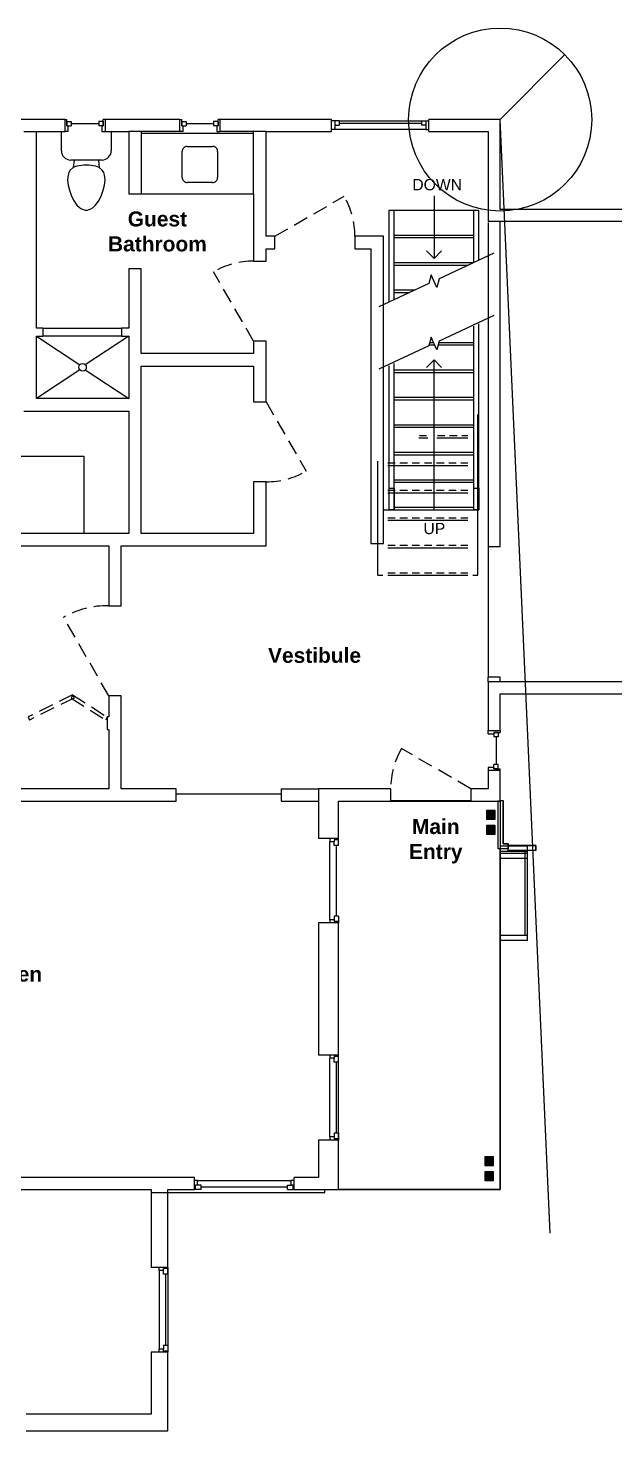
# Model space of a CAD drawing. Extents: x -938 to 746, y -693 to 167.
# Drawn here: x -189 to 46, y -525 to 37 of the extents above; entities that cross this region are included whole.
import ezdxf

# ---------------------------------------------------------------- set-up
doc = ezdxf.new("R2010")
doc.units = 0
doc.header["$LTSCALE"] = 48
doc.header["$MEASUREMENT"] = 0
for name, pattern in [('Dash dot dot', [0.8125, 0.25, -0.1875, 0, -0.1875, 0, -0.1875]), ('HIDDEN2', [0.1875, 0.125, -0.0625]), ('Overhead 1_16_', [0.101562, 0.0625, -0.039062])]:
    doc.linetypes.add(name, pattern=pattern)
doc.layers.get('Defpoints').update_dxf_attribs({"color": 11})
for name, color, linetype in [('A-AREA', 32, 'Continuous'), ('A-COLS', 52, 'Continuous'), ('A-Counter-Shelves', 2, 'Continuous'), ('A-Deck-exs', 23, 'Continuous'), ('A-Deck-Guardrail', 1, 'Continuous'), ('A-DOOR-exs', 30, 'HIDDEN2'), ('A-FLOR', 1, 'Continuous'), ('A-stairs-exs', 33, 'Continuous'), ('A-WALL-ext-exs', 2, 'Continuous'), ('A-wall-int-exs', 41, 'Continuous'), ('A-Window-exs', 151, 'Continuous'), ('AB-Stairs-exs', 31, 'Continuous'), ('Layer1', 1, 'Continuous'), ('Layer2', 2, 'Continuous'), ('P-Fixt-exs', 30, 'Continuous'), ('Q-CASE', 31, 'Continuous'), ('S-STRS-ANNO', 31, 'Continuous')]:
    doc.layers.add(name, color=color, linetype=linetype)
doc.layers.add('Text-Room Names', color=11, linetype='Continuous', plot=False)
doc.styles.add('Arial', font='arial.ttf', dxfattribs={"height": 4.5})
doc.styles.add('Arial_B', font='arialbd.ttf', dxfattribs={"height": 6})

# ---------------------------------------------------------------- blocks, each defined once
blk = doc.blocks.new('Fixed - 16_ x 42_-626436-Level 1')
at = {"layer": 'A-Window-exs', "lineweight": 9}
for p, q in [((-9.5, 2.375), (-8.75, 2.375)), ((-8.75, -0.125), (-8.75, 2.375)), ((-8.75, 1.625), (-8.75, -0.125)), ((-8.75, 1.625), (-7, 1.625)), ((-7, 1.625), (-7, -0.125)), ((-7, 0.75), (4, 0.75)), ((4, 1.625), (4, -0.125)), ((5.75, 1.625), (4, 1.625)), ((5.75, -0.125), (5.75, 2.375)), ((6.5, 2.375), (5.75, 2.375)), ((5.75, 1.625), (5.75, -0.125)), ((-8.25, -2.375), (-9.5, -2.375)), ((-8.75, -0.125), (-7, -0.125)), ((-8.75, -0.125), (-8.25, -0.125)), ((-8.25, -2.375), (-8.25, -0.125)), ((5.75, -0.125), (4, -0.125)), ((5.25, -0.125), (5.75, -0.125)), ((5.25, -0.125), (5.25, -2.375)), ((5.25, -2.375), (6.5, -2.375))]:
    blk.add_line(p, q, dxfattribs=at)
blk = doc.blocks.new('Top Rail Type - Top Rail_Internal_-426551-Level 1')
at = {"layer": 'A-Deck-Guardrail'}
blk.add_hatch(color=8, dxfattribs=at).paths.add_polyline_path([(-167.26, 73.03), (-167.26, 73.05), (-169.26, 73.03)])
at = {"layer": 'A-Deck-Guardrail', "color": 8}
for p, q in [((-169.26, 73.03), (-167.26, 73.03)), ((-169.26, 64.48), (-169.26, 73.03)), ((-167.26, 73.03), (-167.26, 64.48)), ((-167.26, 64.48), (-169.26, 64.48))]:
    blk.add_line(p, q, dxfattribs=at)
blk = doc.blocks.new('Top Rail Type - Top Rail_Internal_-426562-Level 1')
at = {"layer": 'A-Deck-Guardrail'}
blk.add_hatch(color=8, dxfattribs=at).paths.add_polyline_path([(-201.26, 73.03), (-201.26, 73.05), (-203.26, 73.03)])
at = {"layer": 'A-Deck-Guardrail', "color": 8}
for p, q in [((-203.26, 73.03), (-201.26, 73.03)), ((-203.26, 64.48), (-203.26, 73.03)), ((-201.26, 73.03), (-201.26, 64.48)), ((-201.26, 64.48), (-203.26, 64.48))]:
    blk.add_line(p, q, dxfattribs=at)
blk = doc.blocks.new('Top Rail Type - Top Rail_Internal_-466611-Level 1')
at = {"layer": 'A-Deck-Guardrail', "color": 8}
for p, q in [((-159.51, -71.32), (-159.51, -52.02)), ((-158.76, -52.02), (-157.51, -52.02)), ((-157.51, -52.02), (-157.51, -69.32)), ((-155.51, -71.32), (-159.51, -71.32)), ((-157.51, -69.32), (-155.51, -69.32)), ((-155.51, -69.32), (-155.51, -71.32))]:
    blk.add_line(p, q, dxfattribs=at)
blk = doc.blocks.new('Top Rail Type - Top Rail_Internal_-V5-Level 1')
at = {"layer": 'A-Deck-Guardrail', "color": 8}
for p, q in [((-159.51, -71.32), (-159.51, -52.02)), ((-158.76, -52.02), (-157.51, -52.02)), ((-157.51, -69.32), (-157.51, -52.02)), ((-155.51, -71.32), (-159.51, -71.32)), ((-155.51, -69.32), (-157.51, -69.32)), ((-155.51, -71.32), (-155.51, -69.32))]:
    blk.add_line(p, q, dxfattribs=at)
blk = doc.blocks.new('Top Rail Type - Top Rail_Internal_-491171-Level 1')
at = {"layer": 'A-Deck-Guardrail', "color": 8}
for p, q in [((-155.51, -72.02), (-155.51, -70.02)), ((-155.51, -70.02), (-144.51, -70.02)), ((-144.51, -72.02), (-155.51, -72.02)), ((-144.51, -70.02), (-144.51, -72.02))]:
    blk.add_line(p, q, dxfattribs=at)
blk = doc.blocks.new('Top Rail Type - Top Rail_Internal_-V7-Level 1')
at = {"layer": 'A-Deck-Guardrail', "color": 8}
for p, q in [((-155.51, -72.02), (-155.51, -70.02)), ((-144.51, -70.02), (-155.51, -70.02)), ((-144.51, -72.02), (-155.51, -72.02)), ((-144.51, -72.02), (-144.51, -70.02))]:
    blk.add_line(p, q, dxfattribs=at)

msp = doc.modelspace()

# ---------------------------------------------------------------- hatches: boundary and pattern name
at = {"layer": 'A-COLS'}
for points in [[(-2, -280.235), (-2, -276.735), (-5.5, -276.735), (-5.5, -280.235)], [(-2, -286.235), (-2, -282.735), (-5.5, -282.735), (-5.5, -286.235)], [(-2.6751, -418.9888), (-2.6751, -415.4888), (-6.1751, -415.4888), (-6.1751, -418.9888)], [(-2.6751, -424.9888), (-2.6751, -421.4888), (-6.1751, -421.4888), (-6.1751, -424.9888)]]:
    msp.add_hatch(color=256, dxfattribs=at).paths.add_polyline_path(points)

# ---------------------------------------------------------------- linework, layer by layer
at = {"layer": 'A-AREA'}
msp.add_line((-4.75, -170.9976), (-4.75, -223.3207), dxfattribs=at)
at = {"layer": 'A-COLS', "lineweight": 9}
for p, q in [((-2, -276.735), (-5.5, -276.735)), ((-5.5, -276.735), (-5.5, -280.235)), ((-5.5, -280.235), (-2, -280.235)), ((-2, -280.235), (-2, -276.735)), ((-2, -282.735), (-5.5, -282.735)), ((-5.5, -282.735), (-5.5, -286.235)), ((-5.5, -286.235), (-2, -286.235)), ((-2, -286.235), (-2, -282.735)), ((-2.6751, -415.4888), (-6.1751, -415.4888)), ((-6.1751, -415.4888), (-6.1751, -418.9888)), ((-2.6751, -418.9888), (-2.6751, -415.4888)), ((-6.1751, -418.9888), (-2.6751, -418.9888)), ((-2.6751, -421.4888), (-6.1751, -421.4888)), ((-6.1751, -421.4888), (-6.1751, -424.9888)), ((-6.1751, -424.9888), (-2.6751, -424.9888)), ((-2.6751, -424.9888), (-2.6751, -421.4888))]:
    msp.add_line(p, q, dxfattribs=at)
at = {"layer": 'A-Counter-Shelves'}
for p, q in [((-270.375, -134.75), (-166.75, -134.75)), ((-166.75, -134.75), (-166.75, -165.75))]:
    msp.add_line(p, q, dxfattribs=at)
at = {"layer": 'A-Deck-exs'}
for p, q in [((0, -273), (0, -428.5)), ((0, -428.5), (-64.75, -428.5))]:
    msp.add_line(p, q, dxfattribs=at)
at = {"layer": 'A-DOOR-exs', "lineweight": 9}
for p, q in [((-90.25, -46.75), (-62.4795, -30.7167)), ((-98.75, -88.75), (-114.7833, -60.9795)), ((-93.75, -113.0312), (-77.7167, -140.8017)), ((-156.75, -230.75), (-174.8415, -199.414)), ((-171.2206, -230.4307), (-189.0613, -239.25)), ((-170.6383, -231.6796), (-188.479, -240.4988)), ((-171.2206, -230.4307), (-171.803, -231.6796)), ((-171.803, -231.6796), (-157.9623, -240.4988)), ((-171.2206, -230.4307), (-157.3799, -239.25)), ((-171.2206, -230.4307), (-170.6383, -231.6796)), ((-189.0613, -239.25), (-188.479, -240.4988)), ((-157.3799, -239.25), (-157.9623, -240.4988)), ((-11.75, -268), (-39.5205, -251.9667))]:
    msp.add_line(p, q, dxfattribs=at)
for centre, radius, start, end in [((-90.25, -46.75), 32.0666, 0, 30), ((-98.75, -88.75), 32.0666, 90, 120), ((-93.75, -113.0312), 32.0666, 270, 300), ((-157.5938, -228.8969), 34.1573, 88.584467, 120.327907), ((-11.75, -268), 32.0666, 150, 180)]:
    msp.add_arc(centre, radius, start, end, dxfattribs=at)
at = {"layer": 'A-FLOR'}
for p, q in [((-87.75, -270.25), (-129.75, -270.25)), ((-43.75, -272.75), (-11.75, -272.75)), ((0, -428.5), (0, -292.0432)), ((-139.4335, -429.75), (-70.1835, -429.75)), ((-70.1835, -429.75), (-70.1835, -428.5)), ((-64.75, -428.5), (0, -428.5))]:
    msp.add_line(p, q, dxfattribs=at)
at = {"layer": 'A-stairs-exs'}
for p, q in [((-44.5, -36.25), (-8.5, -36.25)), ((-44.5, -73.1098), (-44.5, -36.25)), ((-42.5, -72.1771), (-42.5, -36.25)), ((-10.5, -57.2544), (-10.5, -36.25)), ((-8.5, -56.3218), (-8.5, -36.25)), ((-42.5, -46.25), (-10.5, -46.25)), ((-42.5, -47.25), (-10.5, -47.25)), ((-42.5, -57.25), (-10.4905, -57.25)), ((-42.5, -58.25), (-12.635, -58.25)), ((-42.5, -68.25), (-34.0794, -68.25)), ((-42.5, -69.25), (-36.2236, -69.25)), ((-10.5, -156.25), (-10.5, -82.7891)), ((-8.5, -156.25), (-8.5, -81.8565)), ((-28.0651, -89.25), (-26.9663, -89.25)), ((-24.3555, -89.25), (-10.5, -89.25)), ((-28.3081, -90.25), (-26.5, -90.25)), ((-24.6919, -90.25), (-10.5, -90.25)), ((-44.5, -156.25), (-44.5, -98.6435)), ((-42.5, -156.25), (-42.5, -97.7109)), ((-42.5, -100.25), (-10.5, -100.25)), ((-42.5, -101.25), (-10.5, -101.25)), ((-42.5, -111.25), (-10.5, -111.25)), ((-42.5, -112.25), (-10.5, -112.25)), ((-42.5, -122.25), (-10.5, -122.25)), ((-42.5, -123.25), (-10.5, -123.25)), ((-42.5, -133.25), (-10.5, -133.25)), ((-42.5, -134.25), (-10.5, -134.25)), ((-42.5, -144.25), (-10.5, -144.25)), ((-42.5, -145.25), (-10.5, -145.25)), ((-44.5, -156.25), (-42.5, -156.25)), ((-42.5, -155.25), (-10.5, -155.25)), ((-42.5, -156.25), (-10.5, -156.25)), ((-10.5, -156.25), (-8.5, -156.25)), ((11, -291), (0, -291)), ((11, -293), (11, -291)), ((11, -293.123), (0, -293.123)), ((10, -326.75), (10, -293)), ((11, -326.75), (11, -293)), ((11, -326.75), (0, -326.75)), ((11, -328.75), (0, -328.75)), ((11, -328.75), (11, -326.75))]:
    msp.add_line(p, q, dxfattribs=at)
at = {"layer": 'A-stairs-exs', "color": 2}
msp.add_lwpolyline([(-2.5661, -78.4988), (-24.4608, -88.7084), (-25.3114, -92.2083), (-27.6886, -87.1103), (-28.5392, -90.6102), (-48.6403, -99.9846)], dxfattribs=at)
at = {"layer": 'A-WALL-ext-exs', "lineweight": 9}
for p, q in [((-174.25, 0), (-202.1662, 0)), ((-174.25, -4.75), (-174.25, 0)), ((-128.25, 0), (-158.25, 0)), ((-158.25, 0), (-158.25, -4.75)), ((-128.25, -4.75), (-128.25, 0)), ((-67.5305, 0), (-112.25, 0)), ((-112.25, 0), (-112.25, -4.75)), ((-67.5305, -4.75), (-67.5305, 0)), ((0, 0), (-28.5305, 0)), ((-28.5305, -4.75), (-28.5305, 0)), ((0, -36), (0, 0)), ((-190.75, -4.75), (-174.25, -4.75)), ((-158.25, -4.75), (-148.75, -4.75)), ((-128.25, -4.75), (-148.75, -4.75)), ((-93.75, -4.75), (-112.25, -4.75)), ((-93.75, -4.75), (-67.5305, -4.75)), ((-28.5305, -4.75), (-4.75, -4.75)), ((-4.75, -4.75), (-4.75, -40.75)), ((93.125, -36), (0, -36)), ((-4.75, -40.75), (93.125, -40.75)), ((-4.75, -225.25), (-4.75, -244.75)), ((55.25, -225.25), (-4.75, -225.25)), ((0, -244.75), (0, -230)), ((0, -230), (55.25, -230)), ((-4.75, -244.75), (0, -244.75)), ((-4.75, -260.75), (-4.75, -268)), ((0, -260.75), (-4.75, -260.75)), ((0, -273), (0, -260.75)), ((-43.75, -268), (-72.75, -268)), ((-72.75, -268), (-72.75, -288)), ((-43.75, -273), (-43.75, -268)), ((-4.75, -268), (-11.75, -268)), ((-11.75, -268), (-11.75, -273)), ((-64.75, -273), (-43.75, -273)), ((-64.75, -288), (-64.75, -273)), ((-11.75, -273), (-4.75, -273)), ((-4.75, -273), (0, -273)), ((-64.75, -288), (-72.75, -288)), ((-72.75, -321.75), (-72.75, -374.75)), ((-64.75, -321.75), (-72.75, -321.75)), ((-64.75, -374.75), (-64.75, -321.75)), ((-64.75, -374.75), (-72.75, -374.75)), ((-72.75, -408.75), (-72.75, -423.75)), ((-64.75, -408.75), (-72.75, -408.75)), ((-64.75, -428.5), (-64.75, -408.75)), ((-122.4667, -423.75), (-195.8085, -423.75)), ((-122.4667, -428.5), (-122.4667, -423.75)), ((-72.75, -423.75), (-82.4667, -423.75)), ((-82.4667, -428.5), (-82.4667, -423.75)), ((-195.8085, -428.5), (-139.8085, -428.5)), ((-139.8085, -428.5), (-139.8085, -459.75)), ((-133.0585, -459.75), (-133.0585, -428.5)), ((-133.0585, -428.5), (-122.4667, -428.5)), ((-82.4667, -428.5), (-64.75, -428.5)), ((-133.0585, -459.75), (-139.8085, -459.75)), ((-139.8085, -493.75), (-139.8085, -518.5)), ((-133.0585, -493.75), (-139.8085, -493.75)), ((-133.0585, -525.25), (-133.0585, -493.75)), ((-139.8085, -518.5), (-189.8085, -518.5)), ((-189.8085, -525.25), (-133.0585, -525.25))]:
    msp.add_line(p, q, dxfattribs=at)
at = {"layer": 'A-WALL-ext-exs', "color": 30}
msp.add_line((-43.75, -273), (-11.75, -273), dxfattribs=at)
at = {"layer": 'A-wall-int-exs', "lineweight": 9}
for p, q in [((-185.75, -83.5622), (-185.75, -4.75)), ((-148.75, -4.75), (-148.75, -29.75)), ((-93.75, -46.75), (-93.75, -4.75)), ((-148.75, -29.75), (-143.75, -29.75)), ((-98.75, -29.75), (-98.75, -56.75)), ((-4.75, -41.2167), (-4.75, -170.9976)), ((0, -170.9976), (0, -40.75)), ((-90.25, -46.75), (-93.75, -46.75)), ((-90.25, -51.75), (-90.25, -46.75)), ((-46.75, -46.75), (-58.25, -46.75)), ((-58.25, -46.75), (-58.25, -51.75)), ((-46.75, -169.75), (-46.75, -46.75)), ((-93.75, -56.75), (-93.75, -51.75)), ((-93.75, -51.75), (-90.25, -51.75)), ((-58.25, -51.75), (-51.75, -51.75)), ((-51.75, -51.75), (-51.75, -169.75)), ((-148.75, -59.75), (-148.75, -83.5622)), ((-143.75, -59.75), (-148.75, -59.75)), ((-143.75, -93.75), (-143.75, -59.75)), ((-98.75, -56.75), (-93.75, -56.75)), ((-183.1142, -83.5622), (-185.75, -83.5622)), ((-183.1142, -83.5622), (-183.1142, -86.6872)), ((-148.75, -83.5622), (-151.6571, -83.5622)), ((-151.6571, -83.5622), (-151.6571, -86.6872)), ((-185.75, -111.75), (-185.75, -86.6872)), ((-185.75, -86.6872), (-183.1142, -86.6872)), ((-151.6571, -86.6872), (-148.75, -86.6872)), ((-148.75, -86.6872), (-148.75, -111.75)), ((-98.75, -88.75), (-98.75, -93.75)), ((-93.75, -88.75), (-98.75, -88.75)), ((-93.75, -113.0312), (-93.75, -88.75)), ((-98.75, -93.75), (-143.75, -93.75)), ((-143.75, -165.75), (-143.75, -98.75)), ((-143.75, -98.75), (-98.75, -98.75)), ((-98.75, -98.75), (-98.75, -113.0312)), ((-148.75, -111.75), (-185.75, -111.75)), ((-190.75, -116.75), (-148.75, -116.75)), ((-148.75, -116.75), (-148.75, -165.75)), ((-98.75, -113.0312), (-93.75, -113.0312)), ((-98.75, -145.0312), (-98.75, -165.75)), ((-93.75, -145.0312), (-98.75, -145.0312)), ((-93.75, -170.75), (-93.75, -145.0312)), ((-148.75, -165.75), (-194.8091, -165.75)), ((-98.75, -165.75), (-143.75, -165.75)), ((-194.8416, -170.75), (-156.75, -170.75)), ((-156.75, -170.75), (-156.75, -194.75)), ((-151.75, -194.75), (-151.75, -170.75)), ((-151.75, -170.75), (-93.75, -170.75)), ((-51.75, -169.75), (-46.75, -169.75)), ((-4.75, -170.9976), (0, -170.9976)), ((-156.75, -194.75), (-151.75, -194.75)), ((0, -223.3207), (-4.75, -223.3207)), ((-4.75, -225.25), (-4.75, -223.3207)), ((0, -225.25), (0, -223.3207)), ((-151.75, -230.75), (-156.75, -230.75)), ((-156.75, -230.75), (-156.75, -239.25)), ((-151.75, -268), (-151.75, -230.75)), ((-156.75, -239.25), (-157.3799, -239.25)), ((-157.3799, -239.25), (-157.3799, -244.25)), ((-157.3799, -244.25), (-156.75, -244.25)), ((-156.75, -244.25), (-156.75, -268)), ((-156.75, -268), (-311.75, -268)), ((-129.75, -268), (-151.75, -268)), ((-129.75, -273), (-129.75, -268)), ((-87.75, -268), (-87.75, -273)), ((-87.75, -268), (-72.75, -268)), ((-204.6875, -273), (-129.75, -273)), ((-87.75, -273), (-72.75, -273))]:
    msp.add_line(p, q, dxfattribs=at)
at = {"layer": 'A-Window-exs', "lineweight": 9}
for p, q in [((-64.5305, -0.5), (-67.5305, -0.5)), ((-66.2805, -4), (-67.5305, -4)), ((-66.2805, -0.5), (-66.2805, -4)), ((-66.2805, -2.25), (-64.5305, -2.25)), ((-64.5305, -0.5), (-64.5305, -2.25)), ((-64.5305, -1.375), (-31.5305, -1.375)), ((-31.5305, -0.5), (-28.5305, -0.5)), ((-31.5305, -0.5), (-31.5305, -2.25)), ((-29.7805, -2.25), (-31.5305, -2.25)), ((-29.7805, -0.5), (-29.7805, -4)), ((-29.7805, -4), (-28.5305, -4)), ((-68.25, -288), (-68.25, -289.25)), ((-66.5, -289.25), (-68.25, -289.25)), ((-64.75, -288.5), (-66.5, -288.5)), ((-66.5, -288.5), (-66.5, -289.25)), ((-66.5, -290.75), (-66.5, -289.25)), ((-64.75, -290.75), (-66.5, -290.75)), ((-65.625, -290.75), (-65.625, -319)), ((-64.75, -290.75), (-64.75, -288)), ((-66.5, -319), (-66.5, -321.25)), ((-64.75, -319), (-66.5, -319)), ((-64.75, -319), (-64.75, -321.75)), ((-68.25, -320.5), (-68.25, -321.75)), ((-66.5, -320.5), (-68.25, -320.5)), ((-64.75, -321.25), (-66.5, -321.25)), ((-68.25, -374.75), (-68.25, -376)), ((-66.5, -376), (-68.25, -376)), ((-64.75, -375.25), (-66.5, -375.25)), ((-66.5, -375.25), (-66.5, -376)), ((-66.5, -377.5), (-66.5, -376)), ((-64.75, -377.5), (-64.75, -374.75)), ((-64.75, -377.5), (-66.5, -377.5)), ((-65.625, -377.5), (-65.625, -406)), ((-68.25, -407.5), (-68.25, -408.75)), ((-66.5, -407.5), (-68.25, -407.5)), ((-66.5, -406), (-66.5, -408.25)), ((-64.75, -406), (-66.5, -406)), ((-64.75, -408.25), (-66.5, -408.25)), ((-64.75, -406), (-64.75, -408.75)), ((-121.2167, -425), (-122.4667, -425)), ((-119.7167, -426.75), (-121.9667, -426.75)), ((-121.9667, -428.5), (-121.9667, -426.75)), ((-121.2167, -426.75), (-121.2167, -425)), ((-119.7167, -428.5), (-119.7167, -426.75)), ((-85.2167, -426.75), (-83.7167, -426.75)), ((-85.2167, -428.5), (-85.2167, -426.75)), ((-82.4667, -425), (-83.7167, -425)), ((-83.7167, -426.75), (-83.7167, -425)), ((-82.9667, -426.75), (-83.7167, -426.75)), ((-82.9667, -428.5), (-82.9667, -426.75)), ((-119.7167, -428.5), (-122.4667, -428.5)), ((-85.2167, -427.625), (-119.7167, -427.625)), ((-85.2167, -428.5), (-82.4667, -428.5)), ((-136.5585, -461), (-136.5585, -459.75)), ((-134.8085, -462.5), (-134.8085, -460.25)), ((-133.0585, -460.25), (-134.8085, -460.25)), ((-133.0585, -462.5), (-133.0585, -459.75)), ((-134.8085, -461), (-136.5585, -461)), ((-133.0585, -462.5), (-134.8085, -462.5)), ((-133.9335, -491), (-133.9335, -462.5)), ((-136.5585, -493.75), (-136.5585, -492.5)), ((-134.8085, -492.5), (-136.5585, -492.5)), ((-134.8085, -491), (-134.8085, -492.5)), ((-133.0585, -491), (-134.8085, -491)), ((-134.8085, -493.25), (-134.8085, -492.5)), ((-133.0585, -493.25), (-134.8085, -493.25)), ((-133.0585, -491), (-133.0585, -493.75))]:
    msp.add_line(p, q, dxfattribs=at)
at = {"layer": 'A-Window-exs', "color": 8}
for p, q in [((-29.7805, -4), (-66.2805, -4)), ((-64.5305, -0.5), (-31.5305, -0.5)), ((-68.25, -320.5), (-68.25, -289.25)), ((-68.25, -407.5), (-68.25, -376)), ((-64.75, -408.75), (-64.75, -374.75)), ((-121.2167, -425), (-83.7167, -425)), ((-133.0585, -459.75), (-133.0585, -493.75)), ((-136.5585, -461), (-136.5585, -492.5))]:
    msp.add_line(p, q, dxfattribs=at)
at = {"layer": 'AB-Stairs-exs'}
for p, q in [((-9, -182.5), (-9, -118.1738)), ((-32.6162, -127.5), (-29, -127.5)), ((-25.3838, -127.5), (-13, -127.5)), ((-49, -182.5), (-49, -136.8262)), ((-45, -138.5), (-13, -138.5)), ((-45, -149.5), (-13, -149.5)), ((-46.5, -156.25), (-44.5, -156.25)), ((-45, -171.5), (-13, -171.5)), ((-49, -182.5), (-47, -182.5)), ((-45, -182.5), (-13, -182.5)), ((-11, -182.5), (-9, -182.5))]:
    msp.add_line(p, q, dxfattribs=at)
at = {"layer": 'AB-Stairs-exs', "linetype": 'Overhead 1_16_'}
for p, q in [((-32.3732, -126.5), (-29.4663, -126.5)), ((-25.1408, -126.5), (-13, -126.5)), ((-45, -137.5), (-13, -137.5)), ((-45, -148.5), (-13, -148.5)), ((-45, -170.5), (-13, -170.5)), ((-45, -181.5), (-13, -181.5))]:
    msp.add_line(p, q, dxfattribs=at)
at = {"layer": 'Defpoints'}
for p, q in [((0, 0), (25.8322, 26.0083)), ((0, 0), (25.8322, 26.0083)), ((20, -446), (0, 0))]:
    msp.add_line(p, q, dxfattribs=at)
at = {"layer": 'Layer1'}
for p, q in [((-183.1142, -83.5622), (-151.6571, -83.5622)), ((-151.6571, -86.6872), (-183.1142, -86.6872))]:
    msp.add_line(p, q, dxfattribs=at)
at = {"layer": 'Layer2'}
msp.add_lwpolyline([(-2.5661, -53.5548), (-24.4608, -63.7645), (-25.3114, -67.2644), (-27.6886, -62.1664), (-28.5392, -65.6663), (-48.6403, -75.0407)], dxfattribs=at)
at = {"layer": 'P-Fixt-exs'}
for p, q in [((-175.7262, -12.4762), (-175.7262, -4.75)), ((-155.7738, -4.75), (-155.7738, -12.4762)), ((-159.5, -16.2024), (-172, -16.2024)), ((-170.6117, -16.2024), (-170.9594, -19.2262)), ((-160.8883, -16.2024), (-160.5406, -19.2262)), ((-172.9858, -22.2262), (-173.1628, -23.23)), ((-172.7179, -21.2262), (-172.9858, -22.2262)), ((-172.1511, -20.2262), (-172.7179, -21.2262)), ((-170.9594, -19.2262), (-172.1511, -20.2262)), ((-169.5856, -18.7262), (-170.9594, -19.2262)), ((-166.75, -18.2262), (-169.5856, -18.7262)), ((-164.75, -18.2262), (-166.75, -18.2262)), ((-161.9144, -18.7262), (-164.75, -18.2262)), ((-160.5406, -19.2262), (-161.9144, -18.7262)), ((-159.3489, -20.2262), (-160.5406, -19.2262)), ((-158.7821, -21.2262), (-159.3489, -20.2262)), ((-158.5142, -22.2262), (-158.7821, -21.2262)), ((-158.3372, -23.23), (-158.5142, -22.2262)), ((-173.1628, -23.23), (-173.25, -24.2262)), ((-173.25, -24.2262), (-173.0757, -26.2186)), ((-173.0757, -26.2186), (-172.5378, -28.2262)), ((-158.9622, -28.2262), (-158.4243, -26.2186)), ((-158.4243, -26.2186), (-158.25, -24.2262)), ((-158.25, -24.2262), (-158.3372, -23.23)), ((-172.5378, -28.2262), (-171.8098, -30.2262)), ((-171.8098, -30.2262), (-170.8772, -32.2262)), ((-170.8772, -32.2262), (-169.4898, -34.2262)), ((-162.0102, -34.2262), (-160.6228, -32.2262)), ((-160.6228, -32.2262), (-159.6902, -30.2262)), ((-159.6902, -30.2262), (-158.9622, -28.2262)), ((-169.4898, -34.2262), (-168.4898, -35.2262)), ((-168.4898, -35.2262), (-167.6237, -35.7262)), ((-167.6237, -35.7262), (-166.25, -36.2262)), ((-166.25, -36.2262), (-165.25, -36.2262)), ((-165.25, -36.2262), (-163.8763, -35.7262)), ((-163.8763, -35.7262), (-163.0102, -35.2262)), ((-163.0102, -35.2262), (-162.0102, -34.2262)), ((-185.75, -86.6872), (-168.3536, -98.2043)), ((-148.75, -86.6872), (-166.1464, -98.2043)), ((-168.3536, -100.2362), (-185.75, -111.75)), ((-166.1464, -100.2362), (-148.75, -111.75))]:
    msp.add_line(p, q, dxfattribs=at)
at = {"layer": 'P-Fixt-exs', "linetype": 'Dash dot dot', "lineweight": 9}
for p, q in [((-125.341, -10.75), (-115.159, -10.75)), ((-127.341, -23.195), (-127.341, -12.75)), ((-113.159, -12.75), (-113.159, -23.195)), ((-115.159, -25.195), (-125.341, -25.195))]:
    msp.add_line(p, q, dxfattribs=at)
at = {"layer": 'P-Fixt-exs'}
msp.add_circle((-167.25, -99.2203), 1.5, dxfattribs=at)
at = {"layer": 'P-Fixt-exs', "linetype": 'Dash dot dot', "lineweight": 9}
for centre, start, end in [((-125.341, -12.75), 90, 180), ((-115.159, -12.75), 0, 90), ((-125.341, -23.195), 180, 270), ((-115.159, -23.195), 270, 0)]:
    msp.add_arc(centre, 2, start, end, dxfattribs=at)
at = {"layer": 'P-Fixt-exs'}
for centre, start, end in [((-172, -12.4762), 180, 270), ((-159.5, -12.4762), 270, 0)]:
    msp.add_arc(centre, 3.7262, start, end, dxfattribs=at)
at = {"layer": 'Q-CASE'}
for p, q in [((-143.75, -4.75), (-143.75, -29.75)), ((-143.75, -5.5), (-98.75, -5.5)), ((-98.75, -29.75), (-98.75, -4.75)), ((-143.75, -29.75), (-98.75, -29.75))]:
    msp.add_line(p, q, dxfattribs=at)
at = {"layer": 'S-STRS-ANNO'}
for p, q in [((-26.5, -55.6187), (-29.5, -52.6187)), ((-26.5, -55.6187), (-23.5, -52.6187)), ((-26.5, -96.25), (-29.5, -99.25)), ((-26.5, -101.25), (-26.5, -96.25)), ((-26.5, -96.25), (-23.5, -99.25)), ((-26.5, -112.25), (-26.5, -101.25)), ((-26.5, -123.25), (-26.5, -112.25)), ((-26.5, -134.25), (-26.5, -123.25)), ((-26.5, -145.25), (-26.5, -134.25)), ((-26.5, -156.25), (-26.5, -145.25))]:
    msp.add_line(p, q, dxfattribs=at)

# ---------------------------------------------------------------- block references
at = {"layer": 'A-Deck-Guardrail'}
for name, p in [('Top Rail Type - Top Rail_Internal_-466611-Level 1', (158.7623, -220.7265)), ('Top Rail Type - Top Rail_Internal_-V5-Level 1', (158.7623, -220.7265)), ('Top Rail Type - Top Rail_Internal_-491171-Level 1', (158.7623, -220.7265)), ('Top Rail Type - Top Rail_Internal_-V7-Level 1', (158.7623, -220.7265)), ('Top Rail Type - Top Rail_Internal_-V7-Level 1', (155.5123, -223.9765))]:
    msp.add_blockref(name, p, dxfattribs=at)
at = {"layer": 'A-stairs-exs'}
for name in ['Top Rail Type - Top Rail_Internal_-426562-Level 1', 'Top Rail Type - Top Rail_Internal_-426551-Level 1']:
    msp.add_blockref(name, (158.7623, -220.7265), dxfattribs=at)
at = {"layer": 'A-Window-exs'}
for p in [(-164.75, -2.375), (-118.75, -2.375)]:
    msp.add_blockref('Fixed - 16_ x 42_-626436-Level 1', p, dxfattribs=at)
at = {"layer": 'A-Window-exs', "rotation": 269.9999999999999}
msp.add_blockref('Fixed - 16_ x 42_-626436-Level 1', (-2.375, -254.25), dxfattribs=at)

# ---------------------------------------------------------------- texts
at = {"layer": 'Text-Room Names', "char_height": 4.5, "width": 10.425481, "attachment_point": 1, "line_spacing_factor": 0.941778, "style": 'Arial', "bg_fill": 3, "box_fill_scale": 1.25, "bg_fill_color": 256, "bg_fill_true_color": 13158600, "bg_fill_transparency": 0}
for s, insert in [('DOWN', (-35.1879, -23.8147)), ('UP', (-30.7296, -161.5314))]:
    msp.add_mtext(s, dxfattribs=dict(at, insert=insert))
at = {"layer": 'Text-Room Names', "char_height": 6, "width": 37.1175, "attachment_point": 1, "style": 'Arial_B'}
for s, insert in [('\\pxqc;Guest Bathroom', (-155.8385, -36.7934)), ('\\pxqc;Vestibule', (-92.9074, -211.59)), ('\\pxqc;Main\\PEntry', (-44.3502, -280.1699)), ('Kitchen', (-214.182, -339.2527))]:
    msp.add_mtext(s, dxfattribs=dict(at, insert=insert))

# ---------------------------------------------------------------- next in the draw order: linework, layer by layer
at = {"layer": 'AB-Stairs-exs', "linetype": 'Overhead 1_16_'}
msp.add_line((-45, -159.5), (-13, -159.5), dxfattribs=at)
at = {"layer": 'AB-Stairs-exs'}
msp.add_line((-45, -160.5), (-13, -160.5), dxfattribs=at)
at = {"layer": 'Defpoints'}
msp.add_circle((0, 0), 36.657, dxfattribs=at)
at = {"layer": 'S-STRS-ANNO'}
msp.add_line((-26.5, -30.5444), (-26.5, -55.6187), dxfattribs=at)

doc.saveas('drawing.dxf')
